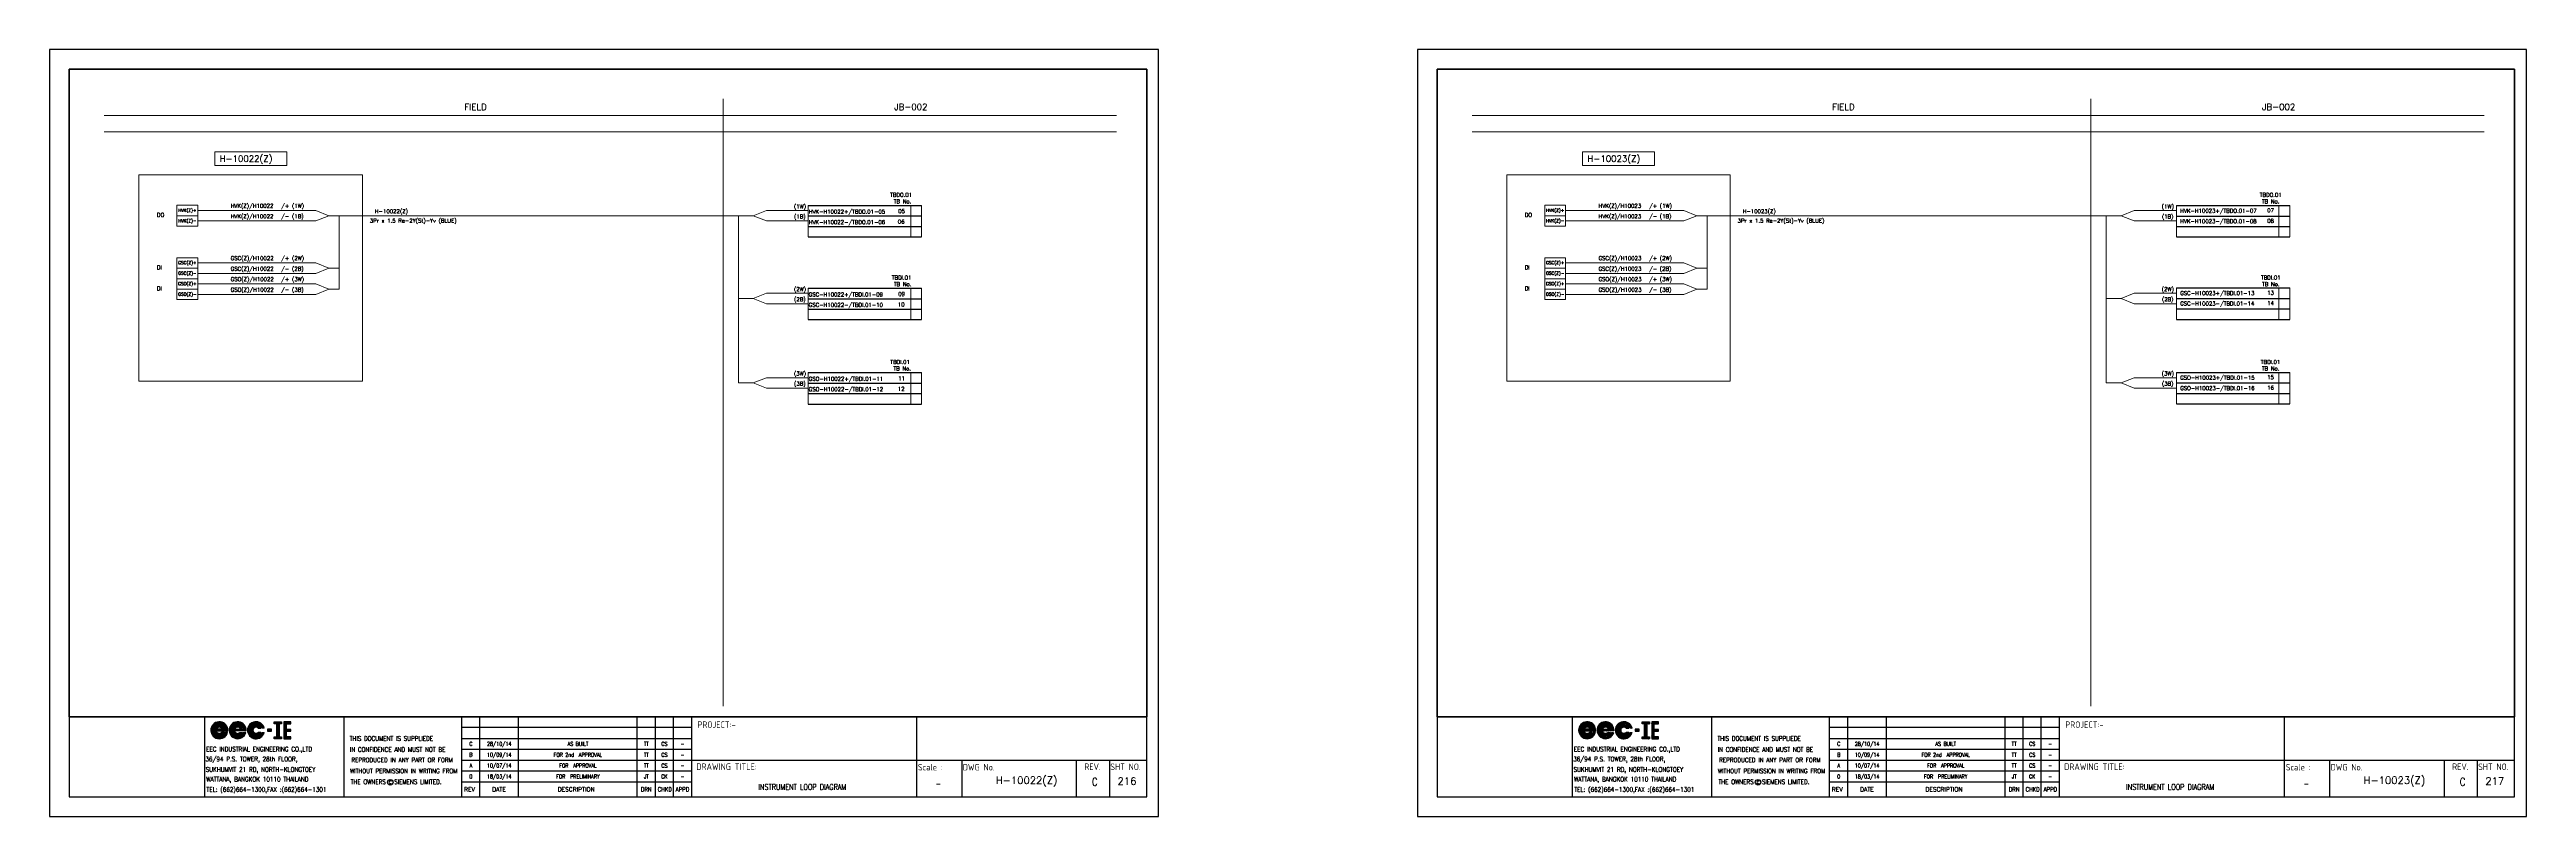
# Model space of a CAD drawing. Header units: millimetres. Extents: x -14942 to 24072, y -50285 to 2207.
# Drawn here: x 8985 to 9930, y -3574 to -3281 of the extents above; entities that cross this region are included whole.
import ezdxf
from ezdxf.enums import TextEntityAlignment as Align

# ---------------------------------------------------------------- set-up
doc = ezdxf.new("R2010")
doc.units = ezdxf.units.MM
doc.header["$MEASUREMENT"] = 0
doc.layers.get('0').update_dxf_attribs({"linetype": 'CONTINUOUS'})
for name, color, linetype in [('52049_PAPER A4$0$Frame_A1', 253, 'CONTINUOUS'), ('BORDER', 3, 'CONTINUOUS'), ('INSTRU', 4, 'CONTINUOUS'), ('INSTRUMENT', 1, 'CONTINUOUS'), ('LINE', 3, 'CONTINUOUS'), ('TEXT', 2, 'CONTINUOUS')]:
    doc.layers.add(name, color=color, linetype=linetype)
doc.styles.add('52049_PAPER A4$0$ISO Proportional', font='isocp.shx')
doc.styles.add('52049_PAPER A4$0$ROMANS', font='isocp.shx')
doc.styles.add('52049_PAPER A4$0$Romans-title', font='romans.shx')
doc.styles.add('ROMANS', font='romans')

# ---------------------------------------------------------------- blocks, each defined once
blk = doc.blocks.new('52049_PAPER A4$0$eec-ie')
at = {"layer": '52049_PAPER A4$0$Frame_A1', "color": 0, "lineweight": -3}
for p, q in [((0, 0), (0.87, 0.87)), ((0, -0.08), (0.3, 0.22)), ((0, -0.16), (0.26, 0.1)), ((0, -0.23), (0.24, 0)), ((0.01, 0.09), (0.78, 0.86)), ((0.04, 0.2), (0.68, 0.83)), ((0.09, 0.32), (0.55, 0.78)), ((0.26, 0.57), (0.3, 0.62)), ((0.34, -0.12), (1, 0.53)), ((0.35, -0.04), (0.92, 0.53)), ((0.35, -0.19), (1.07, 0.52)), ((0.36, 0.05), (0.82, 0.51)), ((0.37, -0.26), (0.66, 0.04)), ((0.39, -0.32), (0.74, 0.04)), ((0.4, 0.17), (0.7, 0.47)), ((0.41, -0.37), (0.82, 0.04)), ((1.69, 0.04), (0.64, 0.04)), ((0.65, 0.57), (0.96, 0.88)), ((0.68, -0.17), (0.9, 0.04)), ((0.76, -0.17), (0.98, 0.04)), ((0.77, 0.62), (1.03, 0.88)), ((0.84, -0.17), (1.05, 0.04)), ((0.87, 0.64), (1.1, 0.87)), ((0.87, 0.25), (1.13, 0.51)), ((0.92, -0.17), (1.13, 0.04)), ((0.95, 0.64), (1.17, 0.86)), ((0.96, 0.26), (1.19, 0.49)), ((1, -0.17), (1.21, 0.04)), ((1.03, 0.64), (1.23, 0.84)), ((1.03, 0.25), (1.24, 0.46)), ((1.07, -0.17), (1.29, 0.04)), ((1.09, 0.24), (1.29, 0.44)), ((1.1, 0.63), (1.29, 0.82)), ((1.15, 0.21), (1.34, 0.4)), ((1.15, -0.17), (1.37, 0.04)), ((1.16, 0.62), (1.35, 0.8)), ((1.19, 0.18), (1.38, 0.37)), ((1.22, 0.6), (1.4, 0.78)), ((1.22, 0.15), (1.54, 0.15)), ((1.23, -0.17), (1.44, 0.04)), ((1.25, 0.15), (1.42, 0.33)), ((1.28, 0.57), (1.45, 0.75)), ((1.31, -0.17), (1.52, 0.04)), ((1.32, 0.15), (1.46, 0.29)), ((1.33, 0.55), (1.5, 0.72)), ((1.38, 0.52), (1.54, 0.69)), ((1.39, -0.17), (1.6, 0.04)), ((1.4, 0.15), (1.49, 0.24)), ((1.42, 0.49), (1.59, 0.65)), ((1.46, 0.45), (1.63, 0.62)), ((1.46, -0.17), (1.68, 0.04)), ((1.48, 0.15), (1.52, 0.19)), ((1.5, 0.41), (1.67, 0.58)), ((1.54, 0.37), (1.71, 0.54)), ((1.54, -0.17), (1.9, 0.18)), ((1.57, 0.33), (1.74, 0.49)), ((1.6, 0.28), (1.77, 0.45)), ((1.62, -0.17), (1.91, 0.12)), ((1.63, 0.23), (1.8, 0.4)), ((1.65, 0.17), (1.83, 0.35)), ((1.67, 0.11), (1.86, 0.3)), ((1.69, 0.05), (1.88, 0.24)), ((1.7, -0.17), (1.93, 0.06)), ((2.09, -0.09), (2.37, 0.19)), ((2.1, -0.01), (2.51, 0.41)), ((2.1, -0.17), (2.34, 0.08)), ((2.11, 0.08), (2.88, 0.86)), ((2.13, 0.18), (2.78, 0.83)), ((2.18, 0.31), (2.65, 0.78)), ((2.31, 0.52), (2.45, 0.65)), ((2.44, -0.05), (3.02, 0.52)), ((2.44, -0.13), (3.1, 0.52)), ((2.45, -0.2), (2.78, 0.13)), ((2.46, 0.04), (2.93, 0.51)), ((2.46, -0.26), (2.76, 0.04)), ((2.48, -0.32), (2.84, 0.04)), ((2.49, 0.15), (2.81, 0.47)), ((2.56, 0.45), (2.97, 0.87)), ((2.72, -0.17), (2.92, 0.04)), ((2.73, 0.04), (3.79, 0.04)), ((2.77, 0.59), (3.06, 0.87)), ((2.79, -0.17), (3, 0.04)), ((2.84, 0.19), (3.17, 0.51)), ((2.87, -0.17), (3.08, 0.04)), ((2.89, 0.63), (3.13, 0.87)), ((2.95, -0.17), (3.15, 0.04)), ((2.98, 0.64), (3.2, 0.86)), ((2.98, 0.26), (3.23, 0.5)), ((3.03, -0.17), (3.23, 0.04)), ((3.06, 0.65), (3.27, 0.85)), ((3.07, 0.26), (3.29, 0.48)), ((3.11, -0.17), (3.31, 0.04)), ((3.14, 0.64), (3.33, 0.83)), ((3.14, 0.25), (3.34, 0.46)), ((3.18, -0.17), (3.39, 0.04)), ((3.2, 0.24), (3.39, 0.43)), ((3.21, 0.63), (3.39, 0.81)), ((3.25, 0.21), (3.44, 0.4)), ((3.26, -0.17), (3.47, 0.04)), ((3.27, 0.62), (3.44, 0.79)), ((3.29, 0.18), (3.48, 0.36)), ((3.62, 0.16), (3.31, 0.16)), ((3.33, 0.6), (3.5, 0.77)), ((3.34, -0.17), (3.54, 0.04)), ((3.36, 0.16), (3.52, 0.32)), ((3.38, 0.57), (3.55, 0.74)), ((3.42, -0.17), (3.62, 0.04)), ((3.43, 0.55), (3.59, 0.71)), ((3.43, 0.16), (3.55, 0.28)), ((3.48, 0.52), (3.64, 0.68)), ((3.5, -0.17), (3.7, 0.04)), ((3.51, 0.16), (3.58, 0.23)), ((3.52, 0.48), (3.68, 0.64)), ((3.57, 0.45), (3.72, 0.61)), ((3.57, -0.17), (3.78, 0.04)), ((3.59, 0.16), (3.61, 0.18)), ((3.6, 0.41), (3.76, 0.57)), ((3.64, 0.37), (3.8, 0.53)), ((3.65, -0.17), (3.99, 0.17)), ((3.67, 0.32), (3.83, 0.48)), ((3.7, 0.27), (3.87, 0.44)), ((3.73, 0.22), (3.9, 0.39)), ((3.73, -0.17), (4, 0.11)), ((3.75, 0.17), (3.92, 0.34)), ((3.77, 0.11), (3.95, 0.28)), ((3.79, 0.05), (3.97, 0.23)), ((3.81, -0.17), (4.02, 0.04)), ((4.18, -0.03), (4.57, 0.36)), ((4.18, -0.11), (4.47, 0.18)), ((4.18, -0.18), (4.43, 0.07)), ((4.19, 0.06), (5, 0.86)), ((4.21, 0.16), (4.9, 0.84)), ((4.25, 0.28), (4.78, 0.8)), ((4.34, 0.45), (4.61, 0.71)), ((4.53, -0.15), (5.2, 0.53)), ((4.53, -0.07), (5.13, 0.53)), ((4.54, 0.02), (5.04, 0.52)), ((4.54, -0.22), (4.86, 0.1)), ((4.57, 0.12), (4.93, 0.49)), ((4.69, 0.48), (5.08, 0.87)), ((4.69, 0.32), (4.73, 0.37)), ((4.88, 0.59), (5.16, 0.88)), ((4.96, 0.2), (5.27, 0.52)), ((4.99, 0.63), (5.24, 0.87)), ((5.08, 0.64), (5.31, 0.86)), ((5.09, 0.25), (5.33, 0.5)), ((5.16, 0.64), (5.37, 0.85)), ((5.17, 0.26), (5.39, 0.48)), ((5.24, 0.64), (5.43, 0.83)), ((5.24, 0.25), (5.44, 0.46)), ((5.3, 0.63), (5.49, 0.82)), ((5.3, 0.23), (5.49, 0.43)), ((5.35, 0.2), (5.54, 0.39)), ((5.37, 0.61), (5.55, 0.79)), ((5.39, 0.17), (5.58, 0.36)), ((5.4, 0.15), (5.72, 0.15)), ((5.42, 0.59), (5.6, 0.77)), ((5.46, 0.15), (5.62, 0.32)), ((5.48, 0.57), (5.65, 0.74)), ((5.53, 0.54), (5.7, 0.71)), ((5.53, 0.15), (5.65, 0.27)), ((5.58, 0.51), (5.74, 0.68)), ((5.61, 0.15), (5.68, 0.23)), ((5.62, 0.47), (5.79, 0.64)), ((5.66, 0.44), (5.83, 0.6)), ((5.69, 0.15), (5.71, 0.18)), ((5.7, 0.4), (5.87, 0.56)), ((5.73, 0.36), (5.9, 0.52)), ((5.77, 0.31), (5.94, 0.48)), ((5.8, 0.26), (5.97, 0.43)), ((5.82, 0.21), (6, 0.38)), ((5.85, 0.15), (6.02, 0.33)), ((6.09, 0.15), (5.85, 0.15)), ((5.92, 0.15), (6.05, 0.28)), ((6, 0.15), (6.07, 0.22)), ((6.08, 0.15), (6.09, 0.16)), ((6.9, 0.04), (6.46, 0.04)), ((6.46, 0.04), (6.46, -0.18)), ((6.46, -0.01), (6.51, 0.04)), ((6.46, -0.09), (6.59, 0.04)), ((6.46, -0.17), (6.66, 0.04)), ((6.52, -0.18), (6.74, 0.04)), ((6.6, -0.18), (6.82, 0.04)), ((6.68, -0.18), (6.9, 0.04)), ((6.9, -0.18), (6.9, 0.04)), ((7.23, 0.68), (7.41, 0.86)), ((7.27, 0.64), (7.49, 0.86)), ((7.35, 0.64), (7.57, 0.86)), ((7.43, 0.64), (7.65, 0.86)), ((7.5, 0.64), (7.72, 0.86)), ((7.51, 0.57), (7.8, 0.86)), ((7.51, 0.49), (7.88, 0.86)), ((7.51, 0.41), (7.96, 0.86)), ((7.51, 0.34), (7.78, 0.61)), ((7.51, 0.26), (7.78, 0.53)), ((7.51, 0.18), (7.78, 0.45)), ((7.51, 0.1), (7.78, 0.38)), ((7.51, 0.02), (7.78, 0.3)), ((7.51, -0.05), (7.78, 0.22)), ((7.51, -0.13), (7.78, 0.14)), ((7.51, -0.21), (7.78, 0.07)), ((7.82, 0.64), (8.04, 0.86)), ((7.89, 0.64), (8.06, 0.81)), ((7.97, 0.64), (8.06, 0.73)), ((8.05, 0.64), (8.06, 0.65)), ((8.33, 0.46), (8.74, 0.86)), ((8.33, 0.54), (8.66, 0.86)), ((8.33, 0.38), (8.82, 0.86)), ((8.33, 0.69), (8.5, 0.86)), ((8.33, 0.62), (8.58, 0.86)), ((8.33, 0.3), (8.61, 0.58)), ((8.33, 0.23), (8.61, 0.5)), ((8.33, 0.15), (8.61, 0.42)), ((8.33, 0.07), (8.61, 0.35)), ((8.33, -0.01), (8.61, 0.27)), ((8.33, -0.09), (8.61, 0.19)), ((8.33, -0.16), (8.61, 0.11)), ((8.33, -0.24), (8.61, 0.03)), ((8.33, -0.4), (8.74, 0.01)), ((8.33, -0.32), (8.66, 0.01)), ((8.33, -0.48), (8.82, 0.01)), ((8.67, 0.64), (8.89, 0.86)), ((8.68, -0.21), (8.9, 0.01)), ((8.75, 0.64), (8.97, 0.86)), ((8.75, -0.21), (8.97, 0.01)), ((8.83, 0.64), (9.05, 0.86)), ((8.83, -0.21), (9.05, 0.01)), ((8.91, 0.64), (9.11, 0.84)), ((8.99, 0.64), (9.11, 0.76)), ((9.06, 0.64), (9.11, 0.69)), ((0.02, -0.3), (0.23, -0.08)), ((0.03, -0.36), (0.23, -0.16)), ((0.05, -0.42), (0.24, -0.23)), ((0.07, -0.47), (0.26, -0.29)), ((0.1, -0.53), (0.27, -0.35)), ((0.12, -0.58), (0.3, -0.4)), ((0.15, -0.63), (0.32, -0.46)), ((0.19, -0.67), (0.35, -0.5)), ((0.22, -0.72), (0.39, -0.55)), ((0.26, -0.76), (0.42, -0.59)), ((0.3, -0.8), (0.46, -0.63)), ((0.34, -0.83), (0.5, -0.67)), ((0.38, -0.87), (0.55, -0.7)), ((0.42, -0.9), (0.59, -0.73)), ((0.44, -0.42), (0.64, -0.22)), ((0.47, -0.47), (0.66, -0.27)), ((0.47, -0.93), (0.65, -0.76)), ((0.5, -0.51), (0.69, -0.32)), ((0.52, -0.96), (0.7, -0.78)), ((0.54, -0.55), (0.73, -0.36)), ((0.58, -0.59), (0.78, -0.39)), ((0.58, -0.98), (0.76, -0.8)), ((0.62, -0.17), (1.94, -0.17)), ((0.63, -0.62), (0.83, -0.42)), ((0.63, -1.01), (0.82, -0.82)), ((0.68, -0.65), (0.89, -0.44)), ((0.69, -1.03), (0.89, -0.83)), ((0.73, -0.67), (0.96, -0.45)), ((0.75, -1.04), (0.96, -0.83)), ((0.79, -0.69), (1.04, -0.44)), ((0.82, -1.05), (1.04, -0.83)), ((0.85, -0.71), (1.19, -0.37)), ((0.89, -1.06), (1.14, -0.81)), ((0.92, -0.72), (1.29, -0.34)), ((0.96, -1.07), (1.25, -0.77)), ((1, -0.72), (1.37, -0.34)), ((1.04, -1.06), (1.76, -0.34)), ((1.09, -0.71), (1.45, -0.34)), ((1.13, -1.05), (1.84, -0.34)), ((1.2, -0.67), (1.53, -0.34)), ((1.54, -0.34), (1.22, -0.34)), ((1.23, -1.03), (1.9, -0.36)), ((1.35, -0.99), (1.86, -0.48)), ((1.53, -0.88), (1.76, -0.66)), ((1.65, -0.38), (1.68, -0.34)), ((1.91, -0.34), (1.66, -0.34)), ((1.78, -0.17), (1.94, -0.01)), ((1.85, -0.17), (1.94, -0.09)), ((1.93, -0.17), (1.94, -0.17)), ((2.1, -0.24), (2.32, -0.02)), ((2.11, -0.3), (2.32, -0.1)), ((2.13, -0.36), (2.32, -0.17)), ((2.15, -0.42), (2.33, -0.24)), ((2.17, -0.48), (2.35, -0.3)), ((2.2, -0.53), (2.37, -0.36)), ((2.22, -0.58), (2.39, -0.42)), ((2.25, -0.63), (2.42, -0.47)), ((2.29, -0.68), (2.45, -0.51)), ((2.32, -0.72), (2.48, -0.56)), ((2.36, -0.76), (2.52, -0.6)), ((2.4, -0.8), (2.56, -0.64)), ((2.44, -0.84), (2.6, -0.68)), ((2.48, -0.87), (2.64, -0.71)), ((2.51, -0.38), (2.71, -0.17)), ((2.53, -0.9), (2.69, -0.74)), ((2.54, -0.43), (2.73, -0.23)), ((2.57, -0.47), (2.76, -0.28)), ((2.58, -0.93), (2.74, -0.77)), ((2.6, -0.51), (2.79, -0.33)), ((2.63, -0.96), (2.8, -0.79)), ((2.64, -0.55), (2.83, -0.37)), ((2.68, -0.98), (2.86, -0.81)), ((2.69, -0.59), (2.87, -0.4)), ((4.02, -0.17), (2.71, -0.17)), ((2.73, -0.62), (2.93, -0.43)), ((2.74, -1.01), (2.92, -0.82)), ((2.78, -0.65), (2.99, -0.44)), ((2.8, -1.02), (2.99, -0.83)), ((2.84, -0.67), (3.06, -0.45)), ((2.86, -1.04), (3.06, -0.84)), ((2.9, -0.69), (3.14, -0.44)), ((2.92, -1.05), (3.14, -0.83)), ((2.96, -0.7), (3.32, -0.35)), ((2.99, -1.06), (3.24, -0.81)), ((3.03, -0.71), (3.39, -0.35)), ((3.07, -1.06), (3.36, -0.77)), ((3.11, -0.71), (3.47, -0.35)), ((3.15, -1.06), (3.86, -0.35)), ((3.2, -0.7), (3.55, -0.35)), ((3.24, -1.04), (3.94, -0.35)), ((3.31, -0.35), (3.62, -0.35)), ((3.32, -0.65), (3.62, -0.36)), ((3.35, -1.02), (3.98, -0.38)), ((3.48, -0.97), (3.93, -0.51)), ((3.74, -0.39), (3.78, -0.35)), ((3.76, -0.35), (3.99, -0.35)), ((3.89, -0.17), (4.02, -0.03)), ((3.96, -0.17), (4.03, -0.11)), ((4.19, -0.25), (4.42, -0.03)), ((4.21, -0.32), (4.41, -0.11)), ((4.22, -0.38), (4.42, -0.18)), ((4.24, -0.44), (4.43, -0.25)), ((4.26, -0.49), (4.45, -0.31)), ((4.29, -0.54), (4.47, -0.37)), ((4.32, -0.59), (4.49, -0.42)), ((4.35, -0.64), (4.52, -0.47)), ((4.38, -0.69), (4.55, -0.52)), ((4.42, -0.73), (4.58, -0.56)), ((4.45, -0.77), (4.62, -0.6)), ((4.49, -0.81), (4.66, -0.64)), ((4.53, -0.84), (4.7, -0.68)), ((4.56, -0.28), (4.8, -0.03)), ((4.58, -0.33), (4.8, -0.11)), ((4.58, -0.88), (4.75, -0.71)), ((4.6, -0.39), (4.81, -0.18)), ((4.62, -0.91), (4.8, -0.74)), ((4.63, -0.44), (4.83, -0.24)), ((4.66, -0.48), (4.86, -0.29)), ((4.67, -0.94), (4.85, -0.77)), ((4.7, -0.52), (4.89, -0.33)), ((4.72, -0.97), (4.9, -0.79)), ((4.74, -0.56), (4.93, -0.37)), ((4.78, -0.6), (4.98, -0.4)), ((4.78, -0.99), (4.96, -0.81)), ((4.83, -0.63), (5.03, -0.43)), ((4.83, -1.01), (5.03, -0.82)), ((4.88, -0.66), (5.09, -0.44)), ((4.89, -1.03), (5.1, -0.83)), ((4.93, -0.68), (5.17, -0.45)), ((4.96, -1.05), (5.17, -0.83)), ((4.99, -0.7), (5.26, -0.43)), ((5.02, -1.06), (5.26, -0.82)), ((5.06, -0.71), (5.43, -0.34)), ((5.09, -1.06), (5.36, -0.8)), ((5.13, -0.72), (5.5, -0.34)), ((5.17, -1.07), (5.49, -0.75)), ((5.21, -0.71), (5.58, -0.34)), ((5.25, -1.06), (5.97, -0.34)), ((5.3, -0.7), (5.66, -0.34)), ((5.35, -1.05), (6.05, -0.34)), ((5.72, -0.34), (5.4, -0.34)), ((5.43, -0.65), (5.71, -0.37)), ((5.45, -1.02), (6.07, -0.4)), ((5.58, -0.96), (6.02, -0.53)), ((5.81, -0.43), (5.89, -0.34)), ((5.85, -0.34), (6.09, -0.34)), ((6.46, -0.18), (6.9, -0.18)), ((6.75, -0.18), (6.9, -0.04)), ((6.83, -0.18), (6.9, -0.12)), ((7.23, -0.95), (7.34, -0.84)), ((7.23, -0.88), (7.26, -0.84)), ((7.23, -1.03), (7.42, -0.84)), ((7.28, -1.07), (7.5, -0.84)), ((7.35, -1.07), (7.78, -0.64)), ((7.43, -1.07), (7.78, -0.71)), ((7.51, -0.29), (7.78, -0.01)), ((7.51, -0.37), (7.78, -0.09)), ((7.51, -0.44), (7.78, -0.17)), ((7.51, -0.52), (7.78, -0.25)), ((7.51, -0.6), (7.78, -0.32)), ((7.51, -0.68), (7.78, -0.4)), ((7.51, -0.76), (7.78, -0.48)), ((7.51, -0.83), (7.78, -0.56)), ((7.51, -1.07), (7.78, -0.79)), ((7.59, -1.07), (7.81, -0.84)), ((7.67, -1.07), (7.89, -0.84)), ((7.74, -1.07), (7.96, -0.84)), ((7.82, -1.07), (8.04, -0.84)), ((7.9, -1.07), (8.06, -0.91)), ((7.98, -1.07), (8.06, -0.98)), ((8.06, -1.07), (8.06, -1.06)), ((8.33, -0.55), (8.61, -0.28)), ((8.33, -0.63), (8.61, -0.36)), ((8.33, -0.71), (8.61, -0.43)), ((8.33, -0.79), (8.61, -0.51)), ((8.33, -0.86), (8.61, -0.59)), ((8.33, -0.94), (8.61, -0.67)), ((8.33, -1.02), (8.61, -0.75)), ((8.37, -1.07), (8.61, -0.82)), ((8.45, -1.07), (8.67, -0.84)), ((8.52, -1.07), (8.74, -0.84)), ((8.6, -1.07), (8.82, -0.84)), ((8.68, -1.07), (8.9, -0.84)), ((8.76, -1.07), (8.98, -0.84)), ((8.84, -1.07), (9.06, -0.84)), ((8.91, -0.21), (9.11, -0.02)), ((8.91, -1.07), (9.11, -0.87)), ((8.99, -0.21), (9.11, -0.09)), ((8.99, -1.07), (9.11, -0.95)), ((9.07, -0.21), (9.11, -0.17)), ((9.07, -1.07), (9.11, -1.03))]:
    blk.add_line(p, q, dxfattribs=at)
for points in [[(7.23, 0.86), (8.06, 0.86), (8.06, 0.64), (7.78, 0.64), (7.78, -0.84), (8.06, -0.84), (8.06, -1.07), (7.23, -1.07), (7.23, -0.84), (7.51, -0.84), (7.51, 0.64), (7.23, 0.64)], [(8.61, 0.01), (8.61, 0.64), (9.11, 0.64), (9.11, 0.86), (8.33, 0.86), (8.33, -1.07), (9.11, -1.07), (9.11, -0.84), (8.61, -0.84), (8.61, -0.21), (9.11, -0.21), (9.11, 0.01)]]:
    blk.add_lwpolyline(points, close=True, dxfattribs=at)
for centre, radius, start, end in [((0.97, -0.09), 0.972, 355.3439, 345.1466), ((0.97, -0.09), 0.737, 10.5243, 340.256), ((0.97, -0.09), 0.623, 23.5697, 336.4303), ((0.97, -0.09), 0.354, 44.7876, 157.6107), ((3.06, -0.09), 0.967, 355.6074, 344.7747), ((3.06, -0.09), 0.742, 10.0766, 339.9937), ((3.06, -0.09), 0.618, 24.2545, 335.7455), ((3.06, -0.09), 0.358, 45.1096, 158.7579), ((5.15, -0.09), 0.972, 14.8534, 345.1466), ((5.15, -0.09), 0.737, 19.744, 340.256), ((5.15, -0.09), 0.623, 23.5697, 336.4303), ((5.15, -0.09), 0.354, 44.7876, 315.2124), ((0.97, -0.09), 0.354, 192.8901, 315.2124), ((3.06, -0.09), 0.358, 191.9242, 314.8904)]:
    blk.add_arc(centre, radius, start, end, dxfattribs=at)
blk = doc.blocks.new('52049_PAPER A4$0$eec logo')
at = {"color": 7, "xscale": 2.786697286423482, "yscale": 2.786697286423482, "zscale": 2.786697286423482}
blk.add_blockref('52049_PAPER A4$0$eec-ie', (50.01, 25.95), dxfattribs=at)
blk = doc.blocks.new('A$C089E5181')
at = {"color": 3}
for p, q in [((-415.5, 38.01), (-4.5, 38.01)), ((-363.94, 38.01), (-363.94, 7.5)), ((-310.77, 38.01), (-310.77, 7.5)), ((-265.75, 7.5), (-265.75, 38.01)), ((-258.85, 7.5), (-258.85, 38.01)), ((-244.11, 7.5), (-244.11, 38.01)), ((-198.84, 7.5), (-198.84, 38.01)), ((-191.95, 7.5), (-191.95, 38.01)), ((-185.05, 7.5), (-185.05, 38.01)), ((-178.16, 38.01), (-178.16, 7.5)), ((-92.38, 38.01), (-92.38, 7.5)), ((-178.16, 21.46), (-4.5, 21.46)), ((-75.06, 21.46), (-75.06, 7.5)), ((-31.4, 21.46), (-31.4, 7.5)), ((-18.75, 21.46), (-18.75, 7.5)), ((-265.75, 13.19), (-178.16, 13.19))]:
    blk.add_line(p, q, dxfattribs=at)
at = {"color": 7}
for p, q in [((-4.5, 38.01), (-96.38, 38.01)), ((-92.38, 38.01), (-92.38, 19.85))]:
    blk.add_line(p, q, dxfattribs=at)
at = {"color": 1}
for p, q in [((-178.16, 33.87), (-265.75, 33.87)), ((-265.75, 29.74), (-178.16, 29.74)), ((-178.16, 25.6), (-265.75, 25.6)), ((-265.75, 21.46), (-178.16, 21.46)), ((-178.16, 17.33), (-265.75, 17.33))]:
    blk.add_line(p, q, dxfattribs=at)
at = {"color": 7}
blk.add_lwpolyline([(0, 0), (0, 292.5), (-423, 292.5), (-423, 0)], close=True, dxfattribs=at)
blk.add_lwpolyline([(-415.5, 285), (-4.5, 285), (-4.5, 38.01), (-415.5, 38.01)], close=True)
at = {"color": 3}
blk.add_lwpolyline([(-4.5, 7.5), (-4.5, 285), (-415.5, 285), (-415.5, 7.5)], close=True, dxfattribs=at)
at = {"color": 2}
blk.add_circle((-293.05, 13.05), 1.05, dxfattribs=at)
at = {"color": 3, "xscale": 1.200000000000001, "yscale": 1.200000000000001, "zscale": 1.200000000000001}
blk.add_blockref('52049_PAPER A4$0$eec logo', (-421.49, 2.05), dxfattribs=at)
at = {"color": 2, "style": '52049_PAPER A4$0$Romans-title', "width": 0.8}
for s, p in [('THIS DOCUMENT IS SUPPLIEDE', (-292.63, 29.75)), ('IN CONFIDENCE AND MUST NOT BE', (-290.24, 25.51)), (' REPRODUCED IN ANY PART OR FORM', (-289.1, 21.53)), ('THE OWNERS   SIEMENS LIMITED. ', (-290.28, 13.22)), (' WITHOUT PERMISSION IN WRITING FROM ', (-287.9, 17.35))]:
    blk.add_text(s, height=1.75, dxfattribs=at).set_placement(p, align=Align.MIDDLE)
at = {"color": 2}
for s, height, style, width, p in [('C', 1.5, '52049_PAPER A4$0$Romans-title', 0.8, (-262.3, 27.67)), ('28/10/14', 1.5, '52049_PAPER A4$0$Romans-title', 0.8, (-251.48, 27.67)), ('AS BUILT', 1.5, '52049_PAPER A4$0$Romans-title', 0.8, (-221.48, 27.67)), ('TT', 1.5, '52049_PAPER A4$0$Romans-title', 0.8, (-195.39, 27.67)), ('CS', 1.5, '52049_PAPER A4$0$Romans-title', 0.8, (-188.5, 27.67)), ('A', 1.5, '52049_PAPER A4$0$Romans-title', 0.8, (-262.3, 19.39)), ('B', 1.5, '52049_PAPER A4$0$Romans-title', 0.8, (-262.3, 23.53)), ('10/09/14', 1.5, '52049_PAPER A4$0$Romans-title', 0.8, (-251.48, 23.53)), ('10/07/14', 1.5, '52049_PAPER A4$0$Romans-title', 0.8, (-251.48, 19.39)), ('FOR 2nd  APPROVAL', 1.5, '52049_PAPER A4$0$Romans-title', 0.8, (-221.48, 23.53)), ('FOR  APPROVAL', 1.5, '52049_PAPER A4$0$Romans-title', 0.8, (-221.48, 19.39)), ('TT', 1.5, '52049_PAPER A4$0$Romans-title', 0.8, (-195.39, 23.53)), ('TT', 1.5, '52049_PAPER A4$0$Romans-title', 0.8, (-195.39, 19.39)), ('CS', 1.5, '52049_PAPER A4$0$Romans-title', 0.8, (-188.5, 23.53)), ('CS', 1.5, '52049_PAPER A4$0$Romans-title', 0.8, (-188.5, 19.39)), ('-', 1.5, '52049_PAPER A4$0$Romans-title', 0.8, (-181.6, 27.67)), ('-', 1.5, '52049_PAPER A4$0$Romans-title', 0.8, (-181.6, 23.53)), ('-', 1.5, '52049_PAPER A4$0$Romans-title', 0.8, (-181.6, 19.39)), ('Scale :', 2.482, '52049_PAPER A4$0$ROMANS', 0.9, (-87.06, 18.78)), ('DWG No.', 2.482, '52049_PAPER A4$0$ROMANS', 0.9, (-68.61, 18.78)), ('REV.', 2.482, '52049_PAPER A4$0$ROMANS', 0.9, (-25.21, 18.99)), ('SHT NO.', 2.482, '52049_PAPER A4$0$ROMANS', 0.9, (-12.64, 18.96)), ('0', 1.5, '52049_PAPER A4$0$Romans-title', 0.8, (-262.3, 15.26)), ('18/03/14', 1.5, '52049_PAPER A4$0$Romans-title', 0.8, (-251.48, 15.26)), ('FOR  PRELIMINARY', 1.5, '52049_PAPER A4$0$Romans-title', 0.8, (-221.48, 15.26)), ('JT', 1.5, '52049_PAPER A4$0$Romans-title', 0.8, (-195.39, 15.26)), ('CK', 1.5, '52049_PAPER A4$0$Romans-title', 0.8, (-188.5, 15.26)), ('-', 1.5, '52049_PAPER A4$0$Romans-title', 0.8, (-181.6, 15.26)), ('-', 2.25, '52049_PAPER A4$0$Romans-title', 0.8, (-84, 12.48)), ('C', 3, '52049_PAPER A4$0$Romans-title', 0.8, (-24.36, 13.21))]:
    blk.add_text(s, height=height, dxfattribs=dict(at, style=style, width=width)).set_placement(p, align=Align.MIDDLE_CENTER)
at = {"color": 2, "style": '52049_PAPER A4$0$ISO Proportional'}
for s, height, p in [('PROJECT:-', 2.482, (-168.61, 35.02)), ('DRAWING TITLE:', 2.4821, (-164.78, 18.99))]:
    blk.add_text(s, height=height, dxfattribs=at).set_placement(p, align=Align.MIDDLE_CENTER)
at = {"color": 2, "style": '52049_PAPER A4$0$Romans-title'}
for s, height, width, p in [('36/94 P.S. TOWER, 28th FLOOR,', 1.75, 0.9, (-363.55, 21.03, -1.75)), ('EEC INDUSTRIAL ENGINEERING CO.,LTD', 1.75, 0.9, (-363.31, 24.81)), ('SUKHUMVIT 21 RD, NORTH-KLONGTOEY', 1.75, 0.9, (-363.45, 17.05, -1.75)), ('WATTANA, BANGKOK 10110 THAILAND ', 1.75, 0.9, (-363.25, 13.31, -1.75)), ('TEL: (662)664-1300,FAX :(662)664-1301', 1.75, 0.9, (-363.14, 9.42, -1.75)), ('DRN', 1.655, 0.8, (-197.44, 9.49)), ('CHKD', 1.655, 0.8, (-191.03, 9.49)), ('APPD', 1.655, 0.8, (-184.14, 9.49))]:
    blk.add_text(s, height=height, dxfattribs=dict(at, width=width)).set_placement(p)
blk.add_text('C', height=1.19, dxfattribs=at).set_placement((-293.05, 13.05), align=Align.MIDDLE)
for s, height, p in [('REV', 1.655, (-264.9, 9.49)), ('DATE', 1.655, (-254.17, 9.49)), ('DESCRIPTION', 1.6548, (-229.2, 9.49))]:
    blk.add_text(s, height=height, dxfattribs=at).set_placement(p)
at = {"layer": 'TEXT', "style": 'ROMANS', "width": 0.8}
blk.add_text('INSTRUMENT LOOP DIAGRAM ', height=2.25, dxfattribs=at).set_placement((-135.27, 11.24), align=Align.MIDDLE_CENTER)
blk = doc.blocks.new('Box')
at = {"layer": 'INSTRU', "color": 7, "lineweight": 13}
for p, q in [((660.48, -1853.29), (660.48, -1865.26)), ((699.59, -1853.29), (699.59, -1865.26)), ((703.72, -1853.29), (703.72, -1865.26))]:
    blk.add_line(p, q, dxfattribs=at)
at = {"layer": 'INSTRUMENT', "color": 7}
for p, q in [((660.48, -1853.29), (703.72, -1853.29)), ((660.48, -1857.28), (703.72, -1857.28)), ((660.48, -1861.27), (703.72, -1861.27)), ((660.48, -1865.26), (703.72, -1865.26))]:
    blk.add_line(p, q, dxfattribs=at)

msp = doc.modelspace()

# ---------------------------------------------------------------- linework, layer by layer
at = {"layer": 'BORDER', "color": 7, "lineweight": 13, "ltscale": 2.5}
for p, q in [((9241.79, -3300.25), (9241.79, -3531.79)), ((9763.46, -3300.25), (9763.46, -3531.79))]:
    msp.add_line(p, q, dxfattribs=at)
at = {"layer": 'BORDER', "color": 7, "lineweight": 13}
for p, q in [((9005.76, -3306.55), (9391.79, -3306.55)), ((9005.76, -3312.85), (9391.79, -3312.85)), ((9527.43, -3306.55), (9913.46, -3306.55)), ((9527.43, -3312.85), (9913.46, -3312.85))]:
    msp.add_line(p, q, dxfattribs=at)
at = {"layer": 'INSTRU', "color": 7, "lineweight": 13}
for p, q in [((9033.46, -3340.81), (9041.46, -3340.81)), ((9033.46, -3340.81), (9033.46, -3344.81)), ((9041.46, -3340.81), (9041.46, -3344.81)), ((9555.13, -3340.81), (9563.13, -3340.81)), ((9555.13, -3340.81), (9555.13, -3344.81)), ((9563.13, -3340.81), (9563.13, -3344.81)), ((9033.46, -3344.81), (9041.46, -3344.81)), ((9033.46, -3344.81), (9033.46, -3348.81)), ((9033.46, -3348.81), (9041.46, -3348.81)), ((9033.46, -3348.81), (9041.46, -3348.81)), ((9033.46, -3348.81), (9041.46, -3348.81)), ((9041.46, -3344.81), (9041.46, -3348.81)), ((9555.13, -3344.81), (9563.13, -3344.81)), ((9555.13, -3344.81), (9555.13, -3348.81)), ((9555.13, -3348.81), (9563.13, -3348.81)), ((9555.13, -3348.81), (9563.13, -3348.81)), ((9555.13, -3348.81), (9563.13, -3348.81)), ((9563.13, -3344.81), (9563.13, -3348.81)), ((9033.46, -3360.81), (9033.46, -3364.81)), ((9033.46, -3360.81), (9041.46, -3360.81)), ((9041.46, -3360.81), (9041.46, -3364.81)), ((9555.13, -3360.81), (9555.13, -3364.81)), ((9555.13, -3360.81), (9563.13, -3360.81)), ((9563.13, -3360.81), (9563.13, -3364.81)), ((9033.46, -3364.81), (9041.46, -3364.81)), ((9033.46, -3364.81), (9033.46, -3368.81)), ((9033.46, -3368.81), (9041.46, -3368.81)), ((9033.46, -3368.81), (9033.46, -3372.81)), ((9033.46, -3368.81), (9041.46, -3368.81)), ((9033.46, -3368.81), (9041.46, -3368.81)), ((9041.46, -3364.81), (9041.46, -3368.81)), ((9041.46, -3368.81), (9041.46, -3372.81)), ((9555.13, -3364.81), (9563.13, -3364.81)), ((9555.13, -3364.81), (9555.13, -3368.81)), ((9555.13, -3368.81), (9563.13, -3368.81)), ((9555.13, -3368.81), (9555.13, -3372.81)), ((9555.13, -3368.81), (9563.13, -3368.81)), ((9555.13, -3368.81), (9563.13, -3368.81)), ((9563.13, -3364.81), (9563.13, -3368.81)), ((9563.13, -3368.81), (9563.13, -3372.81)), ((9033.46, -3372.81), (9041.46, -3372.81)), ((9033.46, -3372.81), (9033.46, -3376.81)), ((9033.46, -3376.81), (9041.46, -3376.81)), ((9041.46, -3372.81), (9041.46, -3376.81)), ((9555.13, -3372.81), (9563.13, -3372.81)), ((9555.13, -3372.81), (9555.13, -3376.81)), ((9555.13, -3376.81), (9563.13, -3376.81)), ((9563.13, -3372.81), (9563.13, -3376.81))]:
    msp.add_line(p, q, dxfattribs=at)
at = {"layer": 'LINE', "color": 7, "lineweight": 13}
for p, q in [((9047.94, -3320.41), (9075.34, -3320.41)), ((9047.94, -3320.41), (9047.94, -3325.62)), ((9075.34, -3320.41), (9075.34, -3325.62)), ((9569.61, -3320.41), (9597.01, -3320.41)), ((9569.61, -3320.41), (9569.61, -3325.62)), ((9597.01, -3320.41), (9597.01, -3325.62)), ((9047.94, -3325.62), (9075.34, -3325.62)), ((9569.61, -3325.62), (9597.01, -3325.62)), ((9041.46, -3342.81), (9086.47, -3342.81)), ((9091.47, -3344.81), (9086.47, -3342.81)), ((9253.31, -3344.81), (9258.31, -3342.81)), ((9274.25, -3342.81), (9258.31, -3342.81)), ((9563.13, -3342.81), (9608.14, -3342.81)), ((9613.14, -3344.81), (9608.14, -3342.81)), ((9774.98, -3344.81), (9779.98, -3342.81)), ((9795.92, -3342.81), (9779.98, -3342.81)), ((9041.46, -3346.81), (9086.47, -3346.81)), ((9086.47, -3346.81), (9091.47, -3344.81)), ((9091.47, -3344.81), (9253.31, -3344.81)), ((9095.37, -3352.81), (9095.37, -3344.81)), ((9095.37, -3364.81), (9095.37, -3352.81)), ((9247.6, -3408.57), (9247.6, -3344.81)), ((9253.31, -3344.81), (9258.31, -3346.81)), ((9274.25, -3346.81), (9258.31, -3346.81)), ((9563.13, -3346.81), (9608.14, -3346.81)), ((9608.14, -3346.81), (9613.14, -3344.81)), ((9613.14, -3344.81), (9774.98, -3344.81)), ((9617.04, -3352.81), (9617.04, -3344.81)), ((9617.04, -3364.81), (9617.04, -3352.81)), ((9769.27, -3408.57), (9769.27, -3344.81)), ((9774.98, -3344.81), (9779.98, -3346.81)), ((9795.92, -3346.81), (9779.98, -3346.81)), ((9041.46, -3362.81), (9086.47, -3362.81)), ((9091.47, -3364.81), (9086.47, -3362.81)), ((9563.13, -3362.81), (9608.14, -3362.81)), ((9613.14, -3364.81), (9608.14, -3362.81)), ((9041.46, -3366.81), (9086.47, -3366.81)), ((9041.46, -3370.81), (9086.47, -3370.81)), ((9086.47, -3366.81), (9091.47, -3364.81)), ((9091.47, -3372.81), (9086.47, -3370.81)), ((9091.47, -3364.81), (9095.37, -3364.81)), ((9095.37, -3372.81), (9095.37, -3364.81)), ((9563.13, -3366.81), (9608.14, -3366.81)), ((9563.13, -3370.81), (9608.14, -3370.81)), ((9608.14, -3366.81), (9613.14, -3364.81)), ((9613.14, -3372.81), (9608.14, -3370.81)), ((9613.14, -3364.81), (9617.04, -3364.81)), ((9617.04, -3372.81), (9617.04, -3364.81)), ((9041.46, -3374.81), (9086.47, -3374.81)), ((9086.47, -3374.81), (9091.47, -3372.81)), ((9091.47, -3372.81), (9095.37, -3372.81)), ((9247.6, -3376.39), (9253.31, -3376.39)), ((9253.31, -3376.39), (9258.31, -3374.39)), ((9253.31, -3376.39), (9258.31, -3378.39)), ((9274.25, -3374.39), (9258.31, -3374.39)), ((9274.25, -3378.39), (9258.31, -3378.39)), ((9563.13, -3374.81), (9608.14, -3374.81)), ((9608.14, -3374.81), (9613.14, -3372.81)), ((9613.14, -3372.81), (9617.04, -3372.81)), ((9769.27, -3376.39), (9774.98, -3376.39)), ((9774.98, -3376.39), (9779.98, -3374.39)), ((9774.98, -3376.39), (9779.98, -3378.39)), ((9795.92, -3374.39), (9779.98, -3374.39)), ((9795.92, -3378.39), (9779.98, -3378.39)), ((9247.6, -3408.57), (9253.31, -3408.57)), ((9253.31, -3408.57), (9258.31, -3406.57)), ((9253.31, -3408.57), (9258.31, -3410.57)), ((9274.25, -3406.57), (9258.31, -3406.57)), ((9769.27, -3408.57), (9774.98, -3408.57)), ((9774.98, -3408.57), (9779.98, -3406.57)), ((9774.98, -3408.57), (9779.98, -3410.57)), ((9795.92, -3406.57), (9779.98, -3406.57)), ((9274.25, -3410.57), (9258.31, -3410.57)), ((9795.92, -3410.57), (9779.98, -3410.57))]:
    msp.add_line(p, q, dxfattribs=at)
at = {"layer": 'LINE', "color": 7, "lineweight": 13, "ltscale": 8}
for p, q in [((9019.02, -3407.93), (9019.02, -3329.2)), ((9104.25, -3329.2), (9019.02, -3329.2)), ((9104.25, -3407.93), (9104.25, -3329.2)), ((9540.69, -3407.93), (9540.69, -3329.2)), ((9625.92, -3329.2), (9540.69, -3329.2)), ((9625.92, -3407.93), (9625.92, -3329.2)), ((9104.25, -3407.93), (9019.02, -3407.93)), ((9625.92, -3407.93), (9540.69, -3407.93))]:
    msp.add_line(p, q, dxfattribs=at)

# ---------------------------------------------------------------- block references
at = {"layer": 'INSTRUMENT', "color": 1}
for p in [(8613.77, -1487.59), (9135.58, -1487.64), (8613.77, -1519.17), (9135.58, -1519.06), (8613.77, -1551.35), (9135.58, -1551.3)]:
    msp.add_blockref('Box', p, dxfattribs=at)
at = {"layer": 'LINE', "color": 7, "lineweight": 13}
for p in [(9407.9, -3573.92), (9929.57, -3573.92)]:
    msp.add_blockref('A$C089E5181', p, dxfattribs=at)

# ---------------------------------------------------------------- texts
at = {"layer": 'TEXT', "color": 7, "lineweight": 13, "style": 'ROMANS'}
for s, height, p in [('FIELD', 2.4, (9143.12, -3304.48)), ('JB-002', 2.4, (9307.08, -3304.48)), ('FIELD', 2.4, (9664.79, -3304.48)), ('JB-002', 2.4, (9828.75, -3304.48)), ('H-10022(Z)', 2.4, (9049.77, -3324.23)), ('H-10023(Z)', 2.4, (9571.44, -3324.23)), ('DO', 1.5, (9025.87, -3345.26)), ('HVK(Z)/H10022', 1.5, (9054.01, -3341.77)), ('HVK(Z)/H10022', 1.5, (9054.01, -3345.77)), ('/+ (1W)', 1.5, (9073.25, -3341.77)), ('/- (1B)', 1.5, (9073.25, -3345.77)), ('H-10022(Z)', 1.5, (9108.99, -3343.87)), ('(1W)', 1.5, (9268.8, -3342)), ('(1B)', 1.5, (9268.84, -3345.85)), ('HVK-H10022+/TBDO.01-05', 1.5, (9274.47, -3344)), ('TBDO.01', 1.5, (9305.5, -3337.58)), ('TB No.', 1.5, (9306.88, -3340.08)), ('05', 1.5, (9308.59, -3343.83)), ('DO', 1.5, (9547.54, -3345.26)), ('HVK(Z)/H10023', 1.5, (9575.68, -3341.77)), ('HVK(Z)/H10023', 1.5, (9575.68, -3345.77)), ('/+ (1W)', 1.5, (9594.92, -3341.77)), ('/- (1B)', 1.5, (9594.92, -3345.77)), ('H-10023(Z)', 1.5, (9630.66, -3343.87)), ('(1W)', 1.5, (9790.47, -3342)), ('(1B)', 1.5, (9790.51, -3345.85)), ('HVK-H10023+/TBDO.01-07', 1.5, (9797.52, -3343.66)), ('TBDO.01', 1.5, (9827.87, -3337.58)), ('TB No.', 1.5, (9828.65, -3340.08)), ('07', 1.5, (9830.68, -3343.49)), ('3Pr x 1.5 Re-2Y(St)-Yv (BLUE)', 1.5, (9107.04, -3347.44)), ('HVK-H10022-/TBDO.01-06', 1.5, (9274.47, -3347.99)), ('06', 1.5, (9308.42, -3347.82)), ('3Pr x 1.5 Re-2Y(St)-Yv (BLUE)', 1.5, (9628.71, -3347.44)), ('HVK-H10023-/TBDO.01-08', 1.5, (9797.52, -3347.65)), ('08', 1.5, (9830.68, -3347.48)), ('GSC(Z)/H10022', 1.5, (9054.01, -3361.77)), ('/+ (2W)', 1.5, (9073.25, -3361.77)), ('GSC(Z)/H10023', 1.5, (9575.68, -3361.77)), ('/+ (2W)', 1.5, (9594.92, -3361.77)), ('DI', 1.5, (9025.87, -3365.26)), ('DI', 1.5, (9025.87, -3373.26)), ('GSC(Z)/H10022', 1.5, (9054.01, -3365.77)), ('GSO(Z)/H10022', 1.5, (9054.01, -3369.77)), ('GSO(Z)/H10022', 1.5, (9054.01, -3373.77)), ('/- (2B)', 1.5, (9073.25, -3365.77)), ('/+ (3W)', 1.5, (9073.25, -3369.77)), ('/- (3B)', 1.5, (9073.25, -3373.77)), ('(2W)', 1.5, (9268.8, -3373.58)), ('TBDI.01', 1.5, (9306.14, -3369.16)), ('TB No.', 1.5, (9306.91, -3371.66)), ('DI', 1.5, (9547.54, -3365.26)), ('DI', 1.5, (9547.54, -3373.26)), ('GSC(Z)/H10023', 1.5, (9575.68, -3365.77)), ('GSO(Z)/H10023', 1.5, (9575.68, -3369.77)), ('GSO(Z)/H10023', 1.5, (9575.68, -3373.77)), ('/- (2B)', 1.5, (9594.92, -3365.77)), ('/+ (3W)', 1.5, (9594.92, -3369.77)), ('/- (3B)', 1.5, (9594.92, -3373.77)), ('(2W)', 1.5, (9790.47, -3373.58)), ('TBDI.01', 1.5, (9828.33, -3369.16)), ('TB No.', 1.5, (9828.73, -3371.66)), ('(2B)', 1.5, (9268.84, -3377.43)), ('GSC-H10022+/TBDI.01-09', 1.5, (9274.47, -3375.58)), ('GSC-H10022-/TBDI.01-10', 1.5, (9274.47, -3379.57)), ('09', 1.5, (9308.59, -3375.42)), ('10', 1.5, (9308.42, -3379.41)), ('(2B)', 1.5, (9790.51, -3377.43)), ('GSC-H10023+/TBDI.01-13', 1.5, (9797.52, -3375.08)), ('GSC-H10023-/TBDI.01-14', 1.5, (9797.52, -3379.06)), ('13', 1.5, (9830.68, -3374.91)), ('14', 1.5, (9830.68, -3378.9)), ('TBDI.01', 1.5, (9305.56, -3401.33)), ('TBDI.01', 1.5, (9828.25, -3401.33)), ('(3W)', 1.5, (9268.8, -3405.75)), ('(3B)', 1.5, (9268.84, -3409.6)), ('GSO-H10022+/TBDI.01-11', 1.5, (9274.47, -3407.75)), ('GSO-H10022-/TBDI.01-12', 1.5, (9274.47, -3411.74)), ('TB No.', 1.5, (9306.77, -3403.83)), ('12', 1.5, (9308.42, -3411.58)), ('11', 1.5, (9308.59, -3407.59)), ('(3W)', 1.5, (9790.47, -3405.75)), ('(3B)', 1.5, (9790.51, -3409.6)), ('GSO-H10023+/TBDI.01-15', 1.5, (9797.52, -3407.31)), ('GSO-H10023-/TBDI.01-16', 1.5, (9797.52, -3411.3)), ('TB No.', 1.5, (9828.65, -3403.83)), ('15', 1.5, (9830.68, -3407.15)), ('16', 1.5, (9830.68, -3411.14)), ('H-10022(Z)', 2.8, (9345.78, -3561.53)), ('H-10023(Z)', 2.8, (9867.45, -3561.53))]:
    msp.add_text(s, height=height, dxfattribs=at).set_placement(p)
for s, height, p in [('HVK(Z)+', 1.2, (9037.46, -3342.81)), ('HVK(Z)+', 1.2, (9559.13, -3342.81)), ('HVK(Z)-', 1.2, (9037.46, -3346.81)), ('HVK(Z)-', 1.2, (9559.13, -3346.81)), ('GSC(Z)+', 1.2, (9037.46, -3362.81)), ('GSC(Z)+', 1.2, (9559.13, -3362.81)), ('GSO(Z)+', 1.2, (9037.46, -3370.81)), ('GSC(Z)-', 1.2, (9037.46, -3366.81)), ('GSO(Z)+', 1.2, (9559.13, -3370.81)), ('GSC(Z)-', 1.2, (9559.13, -3366.81)), ('GSO(Z)-', 1.2, (9037.46, -3374.81)), ('GSO(Z)-', 1.2, (9559.13, -3374.81)), ('216', 2.8, (9395.83, -3560.42)), ('217', 2.8, (9917.5, -3560.42))]:
    msp.add_text(s, height=height, dxfattribs=at).set_placement(p, align=Align.MIDDLE)

doc.saveas('drawing.dxf')
